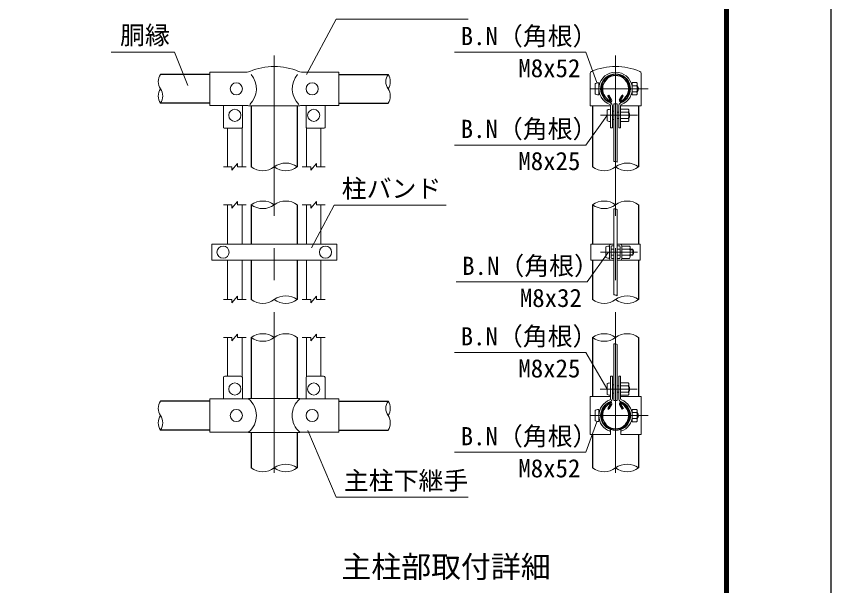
# Model space of a CAD drawing. Units: millimetres, scale not verified. Extents: x -6300 to 6300, y -4455 to 4455.
# Drawn here: x 3079 to 6300, y 468 to 2720 of the extents above; entities that cross this region are included whole.
import ezdxf
from ezdxf.enums import TextEntityAlignment as Align

# ---------------------------------------------------------------- set-up
doc = ezdxf.new("R2010")
doc.units = ezdxf.units.MM
doc.header["$LTSCALE"] = 20
doc.linetypes.add('USER1', pattern=[50.8, 31.75, -6.35, 6.35, -6.35])
for name, color, linetype, lineweight in [('0-0_D-STR1', 1, 'Continuous', 25), ('0-3_D-BMK', 2, 'USER1', 13), ('0-5_D-STR-DIM', 7, 'Continuous', 13), ('0-8_D-STR3', 3, 'Continuous', 13), ('0-9_D-STR-TXT', 7, 'Continuous', 13), ('0-A_D-TTL-TXT', 7, 'Continuous', 13), ('0-C_D-TTL', 7, 'Continuous', 25)]:
    doc.layers.add(name, color=color, linetype=linetype, lineweight=lineweight)
doc.styles.add('ＭＳ ゴシック', font='')
doc.styles.get('ＭＳ ゴシック').set_extended_font_data('MS Gothic')

msp = doc.modelspace()

# ---------------------------------------------------------------- linework, layer by layer
at = {"layer": '0-0_D-STR1'}
for p, q in [((3844.2, 2490.5), (3649.2, 2490.5)), ((4354.2, 2490.5), (4549.2, 2490.5)), ((5418.65, 2405.74), (5422.82, 2408.15)), ((5429.18, 2387.51), (5418.65, 2405.74)), ((5433.35, 2389.91), (5422.82, 2408.15)), ((5465.05, 2389.91), (5475.58, 2408.15)), ((5469.22, 2387.51), (5479.75, 2405.74)), ((5479.75, 2405.74), (5475.58, 2408.15)), ((3844.2, 2376.2), (3649.2, 2376.2)), ((4008.45, 2366), (4008.45, 2124.5)), ((4189.95, 2366), (4189.95, 2124.5)), ((4354.2, 2376.2), (4549.2, 2376.2)), ((5358.45, 2366), (5358.45, 2124.5)), ((5539.95, 2366), (5539.95, 2124.5)), ((4008.45, 1974.5), (4008.45, 1818.48)), ((4189.95, 1974.5), (4189.95, 1818.48)), ((5358.45, 1974.5), (5358.45, 1818.48)), ((5539.95, 1974.5), (5539.95, 1818.48)), ((4008.45, 1755.48), (4008.45, 1599.5)), ((4189.95, 1755.48), (4189.95, 1599.5)), ((5358.45, 1755.48), (5358.45, 1599.5)), ((5539.95, 1755.48), (5539.95, 1599.5)), ((4008.45, 1449.5), (4008.45, 1208.15)), ((4189.95, 1449.5), (4189.95, 1208.15)), ((5358.45, 1449.5), (5358.45, 1215.65)), ((5539.95, 1449.5), (5539.95, 1215.65)), ((3844.2, 1197.65), (3649.2, 1197.65)), ((4354.2, 1197.65), (4549.2, 1197.65)), ((5429.18, 1186.64), (5418.65, 1168.41)), ((5418.65, 1168.41), (5422.82, 1166)), ((5433.35, 1184.24), (5422.82, 1166)), ((5465.05, 1184.24), (5475.58, 1166)), ((5469.22, 1186.64), (5479.75, 1168.41)), ((5479.75, 1168.41), (5475.58, 1166)), ((3844.2, 1083.35), (3649.2, 1083.35)), ((4008.45, 1073.15), (4008.45, 933.65)), ((4189.95, 1073.15), (4189.95, 933.65)), ((4354.2, 1083.35), (4549.2, 1083.35)), ((5358.45, 1065.65), (5358.45, 933.65)), ((5539.95, 1065.65), (5539.95, 933.65))]:
    msp.add_line(p, q, dxfattribs=at)
for centre, radius, start, end in [((5449.2, 2433.5), 57.15, 294.32478, 245.67522), ((5449.2, 2433.5), 52.34, 294.32478, 245.67522), ((5428.14, 2386.9), 6.02, 245.67522, 30), ((5428.14, 2386.9), 1.2, 245.67522, 30), ((5470.26, 2386.9), 6.02, 150, 294.32478), ((5470.26, 2386.9), 1.2, 150, 294.32478), ((5449.2, 1140.65), 57.15, 114.32478, 65.67522), ((5428.14, 1187.24), 6.02, 330, 114.32478), ((5470.26, 1187.24), 6.02, 65.67522, 210), ((5449.2, 1140.65), 52.34, 114.32478, 65.67522), ((5428.14, 1187.24), 1.2, 330, 114.32478), ((5470.26, 1187.24), 1.2, 65.67522, 210)]:
    msp.add_arc(centre, radius, start, end, dxfattribs=at)
at = {"layer": '0-3_D-BMK'}
for p, q in [((4099.2, 2565.5), (4099.2, 858.5)), ((5449.2, 2565.5), (5449.2, 858.5)), ((5350.12, 2433.5), (5577.92, 2433.5)), ((5389.12, 2328.5), (5535.75, 2328.5)), ((5389.08, 1786.98), (5535.72, 1786.98)), ((5394.45, 1786.98), (5532.45, 1786.98)), ((5388.48, 1245.65), (5535.12, 1245.65)), ((5350.12, 1140.65), (5577.92, 1140.65))]:
    msp.add_line(p, q, dxfattribs=at)
at = {"layer": '0-5_D-STR-DIM'}
for p, q in [((3931.95, 2111), (3954.45, 2138)), ((3954.45, 2124.5), (3954.45, 2138)), ((4243.95, 2111), (4266.45, 2138)), ((4266.45, 2124.5), (4266.45, 2138)), ((3898.2, 2124.5), (3931.95, 2124.5)), ((3931.95, 2111), (3931.95, 2124.5)), ((3954.45, 2124.5), (3988.2, 2124.5)), ((4210.2, 2124.5), (4243.95, 2124.5)), ((4243.95, 2111), (4243.95, 2124.5)), ((4266.45, 2124.5), (4300.2, 2124.5)), ((3898.2, 1974.5), (3931.95, 1974.5)), ((3931.95, 1961), (3954.45, 1988)), ((3931.95, 1961), (3931.95, 1974.5)), ((3954.45, 1974.5), (3954.45, 1988)), ((3954.45, 1974.5), (3988.2, 1974.5)), ((4210.2, 1974.5), (4243.95, 1974.5)), ((4243.95, 1961), (4266.45, 1988)), ((4243.95, 1961), (4243.95, 1974.5)), ((4266.45, 1974.5), (4266.45, 1988)), ((4266.45, 1974.5), (4300.2, 1974.5)), ((3931.95, 1586), (3954.45, 1613)), ((3954.45, 1599.5), (3954.45, 1613)), ((4243.95, 1586), (4266.45, 1613)), ((4266.45, 1599.5), (4266.45, 1613)), ((3898.2, 1599.5), (3931.95, 1599.5)), ((3931.95, 1586), (3931.95, 1599.5)), ((3954.45, 1599.5), (3988.2, 1599.5)), ((4210.2, 1599.5), (4243.95, 1599.5)), ((4243.95, 1586), (4243.95, 1599.5)), ((4266.45, 1599.5), (4300.2, 1599.5)), ((3931.95, 1436), (3954.45, 1463)), ((3954.45, 1449.5), (3954.45, 1463)), ((4243.95, 1436), (4266.45, 1463)), ((4266.45, 1449.5), (4266.45, 1463)), ((3898.2, 1449.5), (3931.95, 1449.5)), ((3931.95, 1436), (3931.95, 1449.5)), ((3954.45, 1449.5), (3988.2, 1449.5)), ((4210.2, 1449.5), (4243.95, 1449.5)), ((4243.95, 1436), (4243.95, 1449.5)), ((4266.45, 1449.5), (4300.2, 1449.5))]:
    msp.add_line(p, q, dxfattribs=at)
for centre, radius, start, end in [((3690.06, 2461.92), 49.86, 145.03504, 214.96496), ((4590.06, 2461.92), 49.86, 145.03504, 214.96496), ((4508.34, 2461.92), 49.86, 325.03504, 34.96496), ((3690.06, 2404.77), 49.86, 145.03422, 214.96578), ((3608.34, 2404.77), 49.86, 325.03504, 34.96496), ((4508.34, 2404.77), 49.86, 325.03422, 34.96578), ((4144.58, 2063.37), 76.13, 53.41445, 126.58555), ((5444.97, 2122.91), 23.04, 60.95271, 95.76063), ((5494.58, 2063.37), 76.13, 53.41445, 126.58555), ((4053.83, 2185.63), 76.13, 233.41445, 306.58555), ((4144.58, 2185.63), 76.13, 233.41445, 306.58555), ((5403.83, 2185.63), 76.13, 233.41445, 306.58555), ((5494.58, 2185.63), 76.13, 233.41445, 306.58555), ((4053.83, 1913.37), 76.13, 53.41445, 126.58555), ((4053.83, 2035.63), 76.13, 233.41445, 306.58555), ((4144.58, 1913.37), 76.13, 53.41445, 126.58555), ((5403.83, 1913.37), 76.13, 53.41445, 126.58555), ((5403.83, 2035.63), 76.13, 233.41445, 306.58555), ((5494.58, 1913.37), 76.13, 53.41445, 126.58555), ((5444.76, 1935.12), 23.04, 60.95271, 95.76063), ((4144.58, 1538.37), 76.13, 53.41445, 126.58555), ((5444.76, 1594.72), 23.04, 60.95271, 95.76063), ((5494.58, 1538.37), 76.13, 53.41445, 126.58555), ((4053.83, 1660.63), 76.13, 233.41445, 306.58555), ((4144.58, 1660.63), 76.13, 233.41445, 306.58555), ((5403.83, 1660.63), 76.13, 233.41445, 306.58555), ((5494.58, 1660.63), 76.13, 233.41445, 306.58555), ((4053.83, 1388.37), 76.13, 53.41445, 126.58555), ((4144.58, 1388.37), 76.13, 53.41445, 126.58555), ((5403.83, 1388.37), 76.13, 53.41445, 126.58555), ((5494.58, 1388.37), 76.13, 53.41445, 126.58555), ((4053.83, 1510.63), 76.13, 233.41445, 306.58555), ((5403.83, 1510.63), 76.13, 233.41445, 306.58555), ((5444.76, 1401.63), 23.04, 60.95271, 95.76063), ((3690.06, 1169.07), 49.86, 145.03504, 214.96496), ((4590.06, 1169.07), 49.86, 145.03504, 214.96496), ((4508.34, 1169.07), 49.86, 325.03504, 34.96496), ((3690.06, 1111.92), 49.86, 145.03422, 214.96578), ((3608.34, 1111.92), 49.86, 325.03504, 34.96496), ((4508.34, 1111.92), 49.86, 325.03422, 34.96578), ((4144.58, 872.52), 76.13, 53.41445, 126.58555), ((5494.58, 872.52), 76.13, 53.41445, 126.58555), ((4053.83, 994.78), 76.13, 233.41445, 306.58555), ((4144.58, 994.78), 76.13, 233.41445, 306.58555), ((5403.83, 994.78), 76.13, 233.41445, 306.58555), ((5494.58, 994.78), 76.13, 233.41445, 306.58555)]:
    msp.add_arc(centre, radius, start, end, dxfattribs=at)
at = {"layer": '0-8_D-STR3'}
for p, q in [((3844.2, 2499.5), (3991.87, 2499.5)), ((3844.2, 2367.5), (3844.2, 2499.5)), ((4206.53, 2499.5), (4354.2, 2499.5)), ((4354.2, 2367.5), (4354.2, 2499.5)), ((5348.25, 2493.52), (5348.25, 2366)), ((5550.15, 2493.52), (5550.15, 2366)), ((5368.8, 2453), (5368.8, 2414)), ((5383.2, 2457.5), (5383.2, 2409.5)), ((5531.7, 2457.8), (5515.2, 2457.8)), ((5515.2, 2457.8), (5515.2, 2409.2)), ((5534.7, 2452.2), (5534.7, 2415.16)), ((5384.3, 2445.5), (5383.2, 2445.5)), ((5384.3, 2421.5), (5383.2, 2421.5)), ((5515.2, 2445.5), (5514.1, 2445.5)), ((5515.2, 2421.5), (5514.1, 2421.5)), ((5531.7, 2445.65), (5515.2, 2445.65)), ((5531.7, 2421.35), (5515.2, 2421.35)), ((5534.7, 2445.5), (5536.2, 2445.5)), ((5534.7, 2445.5), (5536.2, 2445.5)), ((5534.7, 2443.47), (5537.17, 2443.47)), ((5534.7, 2423.53), (5537.17, 2423.53)), ((5534.7, 2421.5), (5536.2, 2421.5)), ((5534.7, 2421.5), (5536.2, 2421.5)), ((5536.2, 2445.5), (5536.2, 2421.5)), ((5531.7, 2409.2), (5515.2, 2409.2)), ((3844.2, 2367.5), (3994.8, 2367.5)), ((3898.2, 2367.5), (3898.2, 2280.5)), ((3973.2, 2367.5), (3973.2, 2280.5)), ((3997.8, 2366), (3994.8, 2367.5)), ((3997.8, 2366), (4200.6, 2366)), ((4200.6, 2366), (4203.6, 2367.5)), ((4203.6, 2367.5), (4354.2, 2367.5)), ((4225.2, 2367.5), (4225.2, 2280.5)), ((4300.2, 2367.5), (4300.2, 2280.5)), ((5348.25, 2366), (5429.7, 2366)), ((5429.7, 2278.4), (5429.7, 2366.21)), ((5436.6, 2278.4), (5436.6, 2366.21)), ((5442.45, 2373.5), (5442.45, 2145.84)), ((5442.45, 2373.5), (5455.95, 2373.5)), ((5455.95, 2373.5), (5455.95, 2143.05)), ((5461.8, 2278.4), (5461.8, 2366.21)), ((5468.7, 2278.4), (5468.7, 2366.21)), ((5468.7, 2366), (5550.15, 2366)), ((5498.7, 2352.8), (5468.7, 2352.8)), ((5415.3, 2308.81), (5415.3, 2347.81)), ((5441.7, 2344.45), (5436.6, 2344.45)), ((5441.7, 2344.45), (5441.7, 2312.54)), ((5441.7, 2340.5), (5442.45, 2340.5)), ((5455.95, 2340.5), (5461.8, 2340.5)), ((5498.7, 2340.65), (5468.7, 2340.65)), ((5501.7, 2347.2), (5501.7, 2310.16)), ((5501.7, 2340.5), (5501.7, 2316.5)), ((5501.7, 2338.47), (5502.67, 2338.47)), ((5441.7, 2312.54), (5436.6, 2312.54)), ((5441.7, 2316.5), (5442.45, 2316.5)), ((5455.95, 2316.5), (5461.8, 2316.5)), ((5498.7, 2316.35), (5468.7, 2316.35)), ((5498.7, 2304.2), (5468.7, 2304.2)), ((5501.7, 2318.53), (5502.67, 2318.53)), ((3970.2, 2277.5), (3901.2, 2277.5)), ((3914.7, 2277.5), (3914.7, 2124.5)), ((3971.7, 2277.9), (3971.7, 2124.5)), ((4226.7, 2277.9), (4226.7, 2124.5)), ((4228.2, 2277.5), (4297.2, 2277.5)), ((4283.7, 2277.5), (4283.7, 2124.5)), ((5429.7, 2278.4), (5436.6, 2278.4)), ((5461.8, 2278.4), (5468.7, 2278.4)), ((3914.7, 1974.5), (3914.7, 1818.48)), ((3971.7, 1974.5), (3971.7, 1818.48)), ((4226.7, 1974.5), (4226.7, 1818.48)), ((4283.7, 1974.5), (4283.7, 1818.48)), ((5442.45, 1958.04), (5442.45, 1617.65)), ((5455.95, 1955.26), (5455.95, 1614.87)), ((4346.7, 1818.48), (3851.7, 1818.48)), ((3851.7, 1818.48), (3851.7, 1755.48)), ((4346.7, 1818.48), (4346.7, 1755.48)), ((5442.45, 1818.48), (5351.55, 1818.48)), ((5351.55, 1755.48), (5351.55, 1818.48)), ((5410.05, 1806.48), (5410.05, 1767.48)), ((5424.45, 1812.48), (5424.45, 1761.48)), ((5424.45, 1812.48), (5424.45, 1761.48)), ((5431.35, 1808.58), (5431.35, 1765.38)), ((5442.45, 1811.58), (5434.35, 1811.58)), ((5546.85, 1818.48), (5455.95, 1818.48)), ((5455.95, 1811.58), (5464.05, 1811.58)), ((5467.05, 1808.58), (5467.05, 1765.38)), ((5473.95, 1812.48), (5473.95, 1761.48)), ((5473.95, 1812.48), (5473.95, 1761.48)), ((5503.95, 1811.28), (5473.95, 1811.28)), ((5506.95, 1805.68), (5506.95, 1768.65)), ((5546.85, 1755.48), (5546.85, 1818.48)), ((5431.35, 1798.98), (5442.45, 1798.98)), ((5431.35, 1774.98), (5442.45, 1774.98)), ((5455.95, 1798.98), (5467.05, 1798.98)), ((5455.95, 1774.98), (5467.05, 1774.98)), ((5503.95, 1799.13), (5473.95, 1799.13)), ((5503.95, 1774.83), (5473.95, 1774.83)), ((5506.95, 1798.98), (5517.45, 1798.98)), ((5506.95, 1796.95), (5518.42, 1796.95)), ((5506.95, 1777.01), (5518.42, 1777.01)), ((5506.95, 1774.98), (5517.45, 1774.98)), ((5517.45, 1798.98), (5517.45, 1774.98)), ((4346.7, 1755.48), (3851.7, 1755.48)), ((3914.7, 1755.48), (3914.7, 1599.5)), ((3971.7, 1755.48), (3971.7, 1599.5)), ((4226.7, 1755.48), (4226.7, 1599.5)), ((4283.7, 1755.48), (4283.7, 1599.5)), ((5351.55, 1755.48), (5442.45, 1755.48)), ((5442.45, 1762.38), (5434.35, 1762.38)), ((5455.95, 1762.38), (5464.05, 1762.38)), ((5455.95, 1755.48), (5546.85, 1755.48)), ((5503.95, 1762.68), (5473.95, 1762.68)), ((3914.7, 1449.5), (3914.7, 1296.65)), ((3971.7, 1449.5), (3971.7, 1294.62)), ((4226.7, 1449.5), (4226.7, 1294.62)), ((4283.7, 1449.5), (4283.7, 1296.65)), ((5455.95, 1421.77), (5455.95, 1200.65)), ((3898.2, 1206.65), (3898.2, 1290.65)), ((3967.2, 1296.65), (3904.2, 1296.65)), ((3973.2, 1206.65), (3973.2, 1290.65)), ((4225.2, 1206.65), (4225.2, 1290.65)), ((4231.2, 1296.65), (4294.2, 1296.65)), ((4300.2, 1206.65), (4300.2, 1290.65)), ((5429.7, 1296.65), (5429.7, 1207.94)), ((5429.7, 1296.65), (5436.6, 1296.65)), ((5436.6, 1296.65), (5436.6, 1207.94)), ((5461.8, 1296.65), (5461.8, 1207.94)), ((5461.8, 1296.65), (5468.7, 1296.65)), ((5468.7, 1296.65), (5468.7, 1207.94)), ((5415.3, 1265.15), (5415.3, 1226.15)), ((5441.7, 1261.6), (5436.6, 1261.6)), ((5455.95, 1257.65), (5461.8, 1257.65)), ((5498.7, 1269.95), (5468.7, 1269.95)), ((5498.7, 1257.8), (5468.7, 1257.8)), ((5468.7, 1257.65), (5469.3, 1257.65)), ((5501.7, 1264.35), (5501.7, 1227.31)), ((5501.7, 1257.65), (5501.7, 1233.65)), ((5441.7, 1229.69), (5436.6, 1229.69)), ((5455.95, 1233.65), (5461.8, 1233.65)), ((5468.7, 1233.65), (5469.3, 1233.65)), ((5498.7, 1233.5), (5468.7, 1233.5)), ((5501.7, 1255.62), (5502.67, 1255.62)), ((5501.7, 1235.68), (5502.67, 1235.68)), ((3844.2, 1206.65), (3997.8, 1206.65)), ((3844.2, 1074.65), (3844.2, 1206.65)), ((3997.8, 1208.15), (3994.8, 1206.65)), ((3997.8, 1208.15), (4200.6, 1208.15)), ((4200.6, 1208.15), (4203.6, 1206.65)), ((4200.6, 1206.65), (4354.2, 1206.65)), ((4354.2, 1074.65), (4354.2, 1206.65)), ((5348.25, 1215.65), (5429.7, 1215.65)), ((5348.25, 1215.65), (5348.25, 1065.65)), ((5498.7, 1221.35), (5468.7, 1221.35)), ((5468.7, 1215.65), (5550.15, 1215.65)), ((5550.15, 1215.65), (5550.15, 1065.65)), ((5368.8, 1160.15), (5368.8, 1121.15)), ((5383.2, 1164.65), (5383.2, 1116.65)), ((5531.7, 1164.95), (5515.2, 1164.95)), ((5515.2, 1164.95), (5515.2, 1116.35)), ((5384.3, 1152.65), (5383.2, 1152.65)), ((5384.3, 1152.65), (5383.2, 1152.65)), ((5384.3, 1128.65), (5383.2, 1128.65)), ((5384.3, 1128.65), (5383.2, 1128.65)), ((5515.2, 1152.65), (5514.1, 1152.65)), ((5515.2, 1152.65), (5514.1, 1152.65)), ((5515.2, 1128.65), (5514.1, 1128.65)), ((5515.2, 1128.65), (5514.1, 1128.65)), ((5531.7, 1152.8), (5515.2, 1152.8)), ((5531.7, 1128.5), (5515.2, 1128.5)), ((5534.7, 1159.35), (5534.7, 1122.31)), ((5534.7, 1152.65), (5536.2, 1152.65)), ((5534.7, 1150.62), (5537.17, 1150.62)), ((5534.7, 1130.68), (5537.17, 1130.68)), ((5534.7, 1128.65), (5536.2, 1128.65)), ((5534.7, 1128.65), (5536.2, 1128.65)), ((5536.2, 1152.65), (5536.2, 1128.65)), ((5531.7, 1116.35), (5515.2, 1116.35)), ((3844.2, 1074.65), (3997.8, 1074.65)), ((3997.8, 1073.15), (3994.8, 1074.65)), ((4200.6, 1074.65), (4354.2, 1074.65)), ((5348.25, 1065.65), (5429.1, 1065.65)), ((5429.1, 1085.07), (5426.76, 1078.58)), ((5429.1, 1085.07), (5429.1, 1065.65)), ((5469.3, 1085.07), (5469.3, 1065.65)), ((5469.3, 1085.07), (5471.65, 1078.58)), ((5469.3, 1065.65), (5550.15, 1065.65))]:
    msp.add_line(p, q, dxfattribs=at)
for points in [[(5442.45, 1424.55), (5442.45, 1200.65), (5455.95, 1200.65)], [(3997.8, 1073.15), (4200.6, 1073.15), (4203.6, 1074.65)]]:
    msp.add_lwpolyline(points, dxfattribs=at)
for centre in [(3949.2, 2433.5), (4249.2, 2433.5), (3943.2, 2328.5), (4255.2, 2328.5), (3896.7, 1786.98), (4301.7, 1786.98), (3943.2, 1245.65), (4255.2, 1245.65), (3949.2, 1140.65), (4249.2, 1140.65)]:
    msp.add_circle(centre, 24, dxfattribs=at)
for centre, radius, start, end in [((4099.2, 2273.13), 248.46, 67.15338, 112.84662), ((5449.2, 2274.84), 246.75, 67.22973, 112.77027), ((3991.87, 2523.5), 24, 270, 296.9114), ((3942.04, 2433.5), 86.4, 314.1684, 41.01552), ((4256.36, 2433.5), 86.4, 138.98448, 225.8316), ((4206.53, 2523.5), 24, 243.0886, 270), ((5358.15, 2493.52), 9.9, 116.72671, 180), ((5449.2, 2433.5), 66, 290.1633, 249.8367), ((5449.2, 2433.5), 59.1, 289.83718, 250.16282), ((5540.25, 2493.52), 9.9, 0, 63.27329), ((5527.09, 2451.72), 7.63, 307.21089, 52.78911), ((5508.6, 2433.5), 26.1, 332.26063, 27.73937), ((5527.05, 2415.27), 7.65, 307.42505, 52.57495), ((5513.7, 2433.5), 25.5, 331.92751, 28.07249), ((5423.7, 2366.21), 6, 0, 62.72039), ((5423.7, 2366.21), 12.9, 0, 65.03562), ((5474.7, 2366.21), 12.9, 114.96438, 180), ((5474.7, 2366.21), 6, 117.27961, 180), ((5494.09, 2346.72), 7.63, 307.21089, 52.78911), ((5475.6, 2328.5), 26.1, 332.26063, 27.73937), ((5479.2, 2328.5), 25.5, 331.92751, 28.07249), ((5494.05, 2310.27), 7.65, 307.42505, 52.57495), ((3901.2, 2280.5), 3, 180, 270), ((3970.2, 2280.5), 3, 270, 0), ((4228.2, 2280.5), 3, 180, 270), ((4297.2, 2280.5), 3, 270, 0), ((5430.45, 1812.48), 6, 90, 180), ((5434.35, 1808.58), 3, 90, 180), ((5464.05, 1808.58), 3, 0, 90), ((5467.95, 1812.48), 6, 0, 90), ((5499.34, 1805.21), 7.63, 307.21089, 52.78911), ((5480.85, 1786.98), 26.1, 332.26063, 27.73937), ((5499.3, 1768.76), 7.65, 307.42505, 52.57495), ((5494.95, 1786.98), 25.5, 331.92751, 28.07249), ((5430.45, 1761.48), 6, 180, 270), ((5434.35, 1765.38), 3, 180, 270), ((5464.05, 1765.38), 3, 270, 0), ((5467.95, 1761.48), 6, 270, 0), ((3904.2, 1290.65), 6, 90, 180), ((3967.2, 1290.65), 6, 0, 90), ((4231.2, 1290.65), 6, 90, 180), ((4294.2, 1290.65), 6, 0, 90), ((5494.09, 1263.87), 7.63, 307.21089, 52.78911), ((5475.6, 1245.65), 26.1, 332.26063, 27.73937), ((5479.2, 1245.65), 25.5, 331.92751, 28.07249), ((5494.05, 1227.42), 7.65, 307.42505, 52.57495), ((3942.04, 1140.65), 86.4, 310.19176, 49.80824), ((4256.36, 1140.65), 86.4, 130.19176, 229.80824), ((5449.2, 1140.65), 66, 110.1633, 250.11694), ((5449.2, 1140.65), 59.1, 109.83718, 250.11694), ((5423.7, 1207.94), 6, 297.27961, 0), ((5423.7, 1207.94), 12.9, 294.96438, 0), ((5474.7, 1207.94), 12.9, 180, 245.03562), ((5474.7, 1207.94), 6, 180, 242.72039), ((5449.2, 1140.65), 59.1, 289.88306, 70.16282), ((5449.2, 1140.65), 66, 289.88306, 69.8367), ((5527.09, 1158.87), 7.63, 307.21089, 52.78911), ((5508.6, 1140.65), 26.1, 332.26063, 27.73937), ((5527.05, 1122.42), 7.65, 307.42505, 52.57495), ((5513.7, 1140.65), 25.5, 331.92751, 28.07249)]:
    msp.add_arc(centre, radius, start, end, dxfattribs=at)
for centre, start_param, end_param in [((5383.2, 2453), 1.5707963, 3.1415927), ((5383.2, 2414), 3.1415927, 4.712389), ((5429.7, 2347.81), 1.5707963, 3.1415927), ((5429.7, 2308.81), 3.1415927, 4.712389), ((5424.45, 1806.48), 1.5707963, 3.1415927), ((5424.45, 1767.48), 3.1415927, 4.712389), ((5429.7, 1265.15), 1.5707963, 3.1415927), ((5429.7, 1226.15), 3.1415927, 4.712389), ((5383.2, 1160.15), 1.5707963, 3.1415927), ((5383.2, 1121.15), 3.1415927, 4.712389)]:
    msp.add_ellipse(centre, major_axis=(14.4, 0), ratio=0.3125, start_param=start_param, end_param=end_param, dxfattribs=at)
at = {"layer": '0-9_D-STR-TXT'}
for points in [[(4865.56, 2709.52), (4344.68, 2709.52), (4226.47, 2489.63)], [(3453.97, 2578.53), (3704.5, 2578.53), (3756.93, 2446.36)], [(4812.14, 2578.53), (5331.24, 2578.53), (5374.63, 2458.64)], [(4812.14, 2210.99), (5331.24, 2210.99), (5414.14, 2326.87)], [(4779.59, 1973.19), (4336.24, 1973.19), (4246.44, 1803.8)], [(4817.99, 1669.48), (5337.09, 1669.48), (5419.99, 1785.35)], [(4812.14, 1390.68), (5331.24, 1390.68), (5414.3, 1247.38)], [(4812.14, 995.44), (5331.24, 995.44), (5374.63, 1115.32)], [(4865.56, 817.99), (4344.68, 817.99), (4232.33, 1081.51)]]:
    msp.add_lwpolyline(points, dxfattribs=at)
at = {"layer": '0-C_D-TTL', "color": 2}
msp.add_lwpolyline([(-6300, 4455), (6300, 4455), (6300, -4455), (-6300, -4455)], close=True, dxfattribs=at)
at = {"layer": '0-C_D-TTL'}
for points in [[(-5895, 4125), (5895, 4125), (5895, -4125), (-5895, -4125)], [(-5891.25, 4121.25), (5891.25, 4121.25), (5891.25, -4121.25), (-5891.25, -4121.25)], [(-5887.5, 4117.5), (5887.5, 4117.5), (5887.5, -4117.5), (-5887.5, -4117.5)], [(-5883.75, 4113.75), (5883.75, 4113.75), (5883.75, -4113.75), (-5883.75, -4113.75)], [(-5880, 4110), (5880, 4110), (5880, -4110), (-5880, -4110)]]:
    msp.add_lwpolyline(points, close=True, dxfattribs=at)

# ---------------------------------------------------------------- texts
at = {"layer": '0-9_D-STR-TXT', "style": 'ＭＳ ゴシック'}
for s, p in [('胴縁', (3489.28, 2587.96)), ('B.N（角根）', (4836.5, 2584.43)), ('M8x52', (5064.63, 2457.56)), ('B.N（角根）', (4836.5, 2216.89)), ('M8x25', (5064.63, 2090.03)), ('柱バンド', (4366.13, 1980.96)), ('B.N（角根）', (4842.35, 1675.38)), ('M8x32', (5070.48, 1548.51)), ('B.N（角根）', (4836.5, 1396.58)), ('M8x25', (5064.63, 1269.71)), ('B.N（角根）', (4836.5, 1001.34)), ('M8x52', (5064.63, 874.47)), ('主柱下継手', (4374.57, 825.77))]:
    msp.add_text(s, height=72.14, dxfattribs=at).set_placement(p, align=Align.BOTTOM_LEFT)
at = {"layer": '0-A_D-TTL-TXT', "style": 'ＭＳ ゴシック'}
msp.add_text('主柱部取付詳細', height=86.66, dxfattribs=at).set_placement((4364.86, 473.36), align=Align.BOTTOM_LEFT)

doc.saveas('drawing.dxf')
